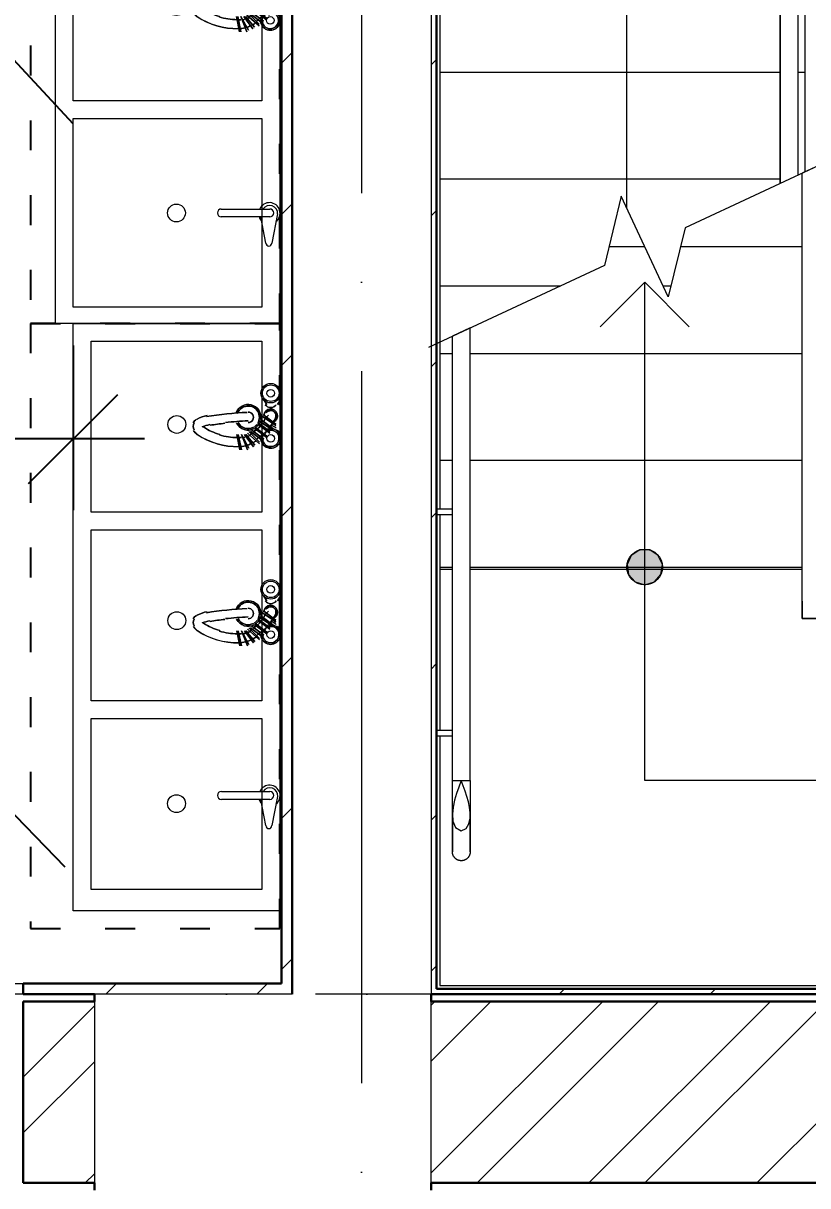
# Model space of a CAD drawing. Header units: millimetres. Extents: x -21010 to 105841, y -18351 to 135084.
# Drawn here: x 44212 to 46415, y 31537 to 34802 of the extents above; entities that cross this region are included whole.
import ezdxf
from ezdxf import colors
from ezdxf.entities.mleader import LeaderData, LeaderLine
from ezdxf.math import Vec2, Vec3

# ---------------------------------------------------------------- set-up
doc = ezdxf.new("R2010")
doc.units = ezdxf.units.MM
doc.linetypes.add('ACAD_ISO03W100', pattern=[30, 12, -18])
doc.linetypes.add('ADSK_Линия сетки', pattern=[2500, 2000, -250, 0, -250])
doc.layers.add('PLAN', color=1, linetype='Continuous')
doc.layers.add('ТХ_размеры', color=7, linetype='Continuous')
for name, color, linetype, lineweight in [('Атрибут', 250, 'Continuous', 5), ('ДОНМ_ТХ_Анно', 84, 'Continuous', 20), ('Лестницы', 7, 'Continuous', 9), ('Оборудование пищеблок', 250, 'Continuous', 5), ('Ограждение', 7, 'Continuous', 9), ('Оси', 7, 'Continuous', 9), ('Перекрытие', 7, 'Continuous', 18), ('Стены внутренние', 7, 'Continuous', 18), ('Стены наружные', 7, 'Continuous', 18), ('Стрелки вверх', 7, 'Continuous', 13)]:
    doc.layers.add(name, color=color, linetype=linetype, lineweight=lineweight)
doc.styles.add('ISOCPEUR', font='isocpeur.ttf', dxfattribs={"width": 0.9, "height": 270})
doc.styles.add('ГОСТ 2.304', font='CS_Gost2304.shx')
doc.styles.add('ТХ_ДОНМ', font='ARIALN.TTF')
doc.dimstyles.new('СПДС', dxfattribs={"dimscale": 100, "dimtxt": 2.5, "dimasz": 2.5, "dimexe": 2, "dimexo": 0.625, "dimgap": 1, "dimtad": 1, "dimdec": 0, "dimtxsty": 'ГОСТ 2.304', "dimblk": 'OBLIQUE', "dimblk1": 'OBLIQUE', "dimblk2": 'OBLIQUE', "dimcen": 2.5, "dimdle": 2, "dimadec": 0, "dimazin": 2, "dimtfac": 0.75, "dimtdec": 4, "dimtmove": 1, "dimatfit": 3, "dimfxl": 1, "dimtfill": 1, "dimtolj": 1, "dimarcsym": 1})

# ---------------------------------------------------------------- blocks, each defined once
blk = doc.blocks.new('душирующее устройство со смесителем и краном')
at = {"layer": 'PLAN', "color": 5, "lineweight": 0}
for points in [[(-95604.5, 64309.5, 3.349514), (-95622.1, 64285, -3.349514)], [(-95608.9, 64313.2, 2.5734), (-95627.4, 64287.9, -2.5734)], [(-95563.8, 64330.5, 0.038822), (-95577, 64325.6, -0.038822)], [(-95544.4, 64333.8, 0.043708), (-95560.1, 64331.5, -0.043708)], [(-95622.8, 64289.3, 0.111571), (-95614.5, 64295.3, -0.111571)], [(-95615.5, 64297.4, 0.006867), (-95621.5, 64290, -0.006867)], [(-95612.2, 64298.4, 0.121122), (-95608.8, 64309, -0.121122)], [(-95602.9, 64304.6, 0.020071), (-95610, 64297.5, -0.020071)], [(-95592, 64313.7, 0.021049), (-95600.1, 64307.1, -0.021049)], [(-95580.5, 64323.9, 0.030446), (-95589.9, 64318.3, -0.030446)], [(-95488, 64301, 0.073497), (-95538.7, 64308.6, -0.073497)], [(-95443.4, 64278.6, 0.086562), (-95489, 64299.5, -0.086562)], [(-95638.8, 64265, 1.879148), (-95613, 64246.8, -1.879148)], [(-95640.8, 64264.1, 1.639573), (-95613.1, 64244.6, -1.639573)], [(-95647.3, 64282.4, 0.232603), (-95632.3, 64274.7, -0.232603)], [(-95634, 64266.2, 0.039911), (-95637, 64265.6, -0.039911)], [(-95623.8, 64287, 0.006878), (-95629.6, 64279.3, -0.006878)], [(-95598.9, 64270.7, 0.071497), (-95603.1, 64261.3, -0.071497)], [(-95595.4, 64268.3, 1.108707), (-95538.8, 64240.4, -1.108707)], [(-95589.2, 64280.9, 0.071236), (-95596.6, 64273.9, -0.071236)], [(-95586.2, 64277.8, 0.075801), (-95593.3, 64271.3, -0.075801)], [(-95536.3, 64267.5, 0.423103), (-95585.5, 64283.1, -0.423103)], [(-95540.5, 64266.3, 0.413779), (-95583.3, 64279.5, -0.413779)], [(-95568.5, 64266.3, 1.000049), (-95568.5, 64236.6, -1.000049)], [(-95568.5, 64261, 0.008531), (-95504.9, 64265.9, -0.008531)], [(-95503.3, 64268.3, 0.021688), (-95461.6, 64273.9, -0.021688)], [(-95460.7, 64272.1, 0.048642), (-95439.7, 64277.9, -0.048642)], [(-95423.9, 64257.1, 0.128446), (-95413.9, 64266.8, -0.128446)], [(-95416.6, 64267.4, 0.263202), (-95416.6, 64286.2, -0.263202)], [(-95604, 64257.4, 0.921844), (-95534.5, 64239.8, -0.921844)], [(-95566, 64237.5, 0.030153), (-95451.6, 64249.3, -0.030153)], [(-95453.9, 64246.6, 0.076793), (-95425.2, 64256.4, -0.076793)], [(-95616.7, 64216.3, 0.502962), (-95647.3, 64216.3, -0.502962)]]:
    blk.add_lwpolyline(points, format="xyb", close=True, dxfattribs=at)
for points in [[(-95566.4, 64295.9), (-95600.3, 64325.5)], [(-95587.6, 64329.7), (-95562.2, 64300.1)], [(-95558, 64300.1), (-95583.3, 64334)], [(-95549.5, 64300.1), (-95566.4, 64342.4), (-95549.5, 64300.1), (-95570.7, 64338.2)], [(-95549.5, 64342.4), (-95541, 64300.1)], [(-95536.8, 64300.1), (-95545.3, 64342.4)], [(-95651, 64287.4), (-95659.5, 64295.9)], [(-95596, 64270.5), (-95629.9, 64295.9)], [(-95587.6, 64283.2), (-95621.4, 64308.6)], [(-95621.4, 64304.3), (-95587.6, 64278.9)], [(-95613, 64312.8), (-95579.1, 64287.4)], [(-95574.9, 64291.6), (-95608.7, 64317)], [(-95600.3, 64321.3), (-95570.7, 64291.6)], [(-95566.4, 64304.3), (-95570.7, 64304.3), (-95574.9, 64300.1), (-95579.1, 64295.9), (-95583.3, 64295.9), (-95579.1, 64295.9), (-95574.9, 64300.1), (-95570.7, 64304.3)], [(-95553.7, 64308.6), (-95558, 64308.6), (-95562.2, 64304.3), (-95558, 64308.6)], [(-95545.3, 64308.6), (-95549.5, 64308.6)], [(-95608.7, 64249.3), (-95646.8, 64274.7)], [(-95646.8, 64270.5), (-95613, 64245.1)], [(-95600.3, 64262), (-95638.4, 64287.4)], [(-95638.4, 64283.2), (-95604.5, 64257.8)], [(-95629.9, 64291.6), (-95596, 64266.3)], [(-95617.2, 64253.6), (-95625.7, 64245.1), (-95617.2, 64253.6), (-95613, 64262)], [(-95604.5, 64274.7), (-95608.7, 64266.3)], [(-95596, 64283.2), (-95600.3, 64278.9), (-95600.3, 64274.7), (-95600.3, 64278.9)], [(-95587.6, 64291.6), (-95587.6, 64287.4), (-95591.8, 64287.4), (-95587.6, 64287.4)], [(-95651, 64215.5), (-95659.5, 64202.8)], [(-95621.4, 64215.5), (-95613, 64202.8)]]:
    blk.add_lwpolyline(points, close=True, dxfattribs=at)
for points in [[(-95600.3, 64325.5), (-95600.3, 64325.5)], [(-95600.3, 64325.5), (-95600.3, 64325.5)], [(-95587.6, 64334), (-95587.6, 64334)], [(-95587.6, 64334), (-95587.6, 64334)], [(-95566.4, 64338.2), (-95566.4, 64338.2)], [(-95566.4, 64338.2), (-95566.4, 64338.2)], [(-95545.3, 64342.4), (-95545.3, 64342.4)], [(-95545.3, 64342.4), (-95545.3, 64342.4)], [(-95629.9, 64295.9), (-95629.9, 64295.9)], [(-95629.9, 64295.9), (-95629.9, 64295.9)], [(-95621.4, 64304.3), (-95621.4, 64304.3)], [(-95621.4, 64304.3), (-95621.4, 64304.3)], [(-95613, 64317), (-95613, 64317)], [(-95613, 64317), (-95613, 64317)], [(-95570.7, 64295.9), (-95570.7, 64295.9)], [(-95570.7, 64295.9), (-95570.7, 64295.9)], [(-95558, 64300.1), (-95558, 64300.1)], [(-95558, 64300.1), (-95558, 64300.1)], [(-95549.5, 64300.1), (-95549.5, 64300.1)], [(-95549.5, 64300.1), (-95549.5, 64300.1)], [(-95541, 64300.1), (-95541, 64300.1)], [(-95541, 64300.1), (-95541, 64300.1)], [(-95646.8, 64274.7), (-95646.8, 64274.7)], [(-95646.8, 64274.7), (-95646.8, 64274.7)], [(-95638.4, 64283.2), (-95638.4, 64283.2)], [(-95638.4, 64283.2), (-95638.4, 64283.2)], [(-95596, 64270.5), (-95596, 64270.5)], [(-95596, 64270.5), (-95596, 64270.5)], [(-95587.6, 64278.9), (-95587.6, 64278.9)], [(-95587.6, 64278.9), (-95587.6, 64278.9)], [(-95579.1, 64287.4), (-95579.1, 64287.4)], [(-95579.1, 64287.4), (-95579.1, 64287.4)], [(-95613, 64249.3), (-95613, 64249.3)], [(-95613, 64249.3), (-95613, 64249.3)], [(-95604.5, 64257.8), (-95604.5, 64257.8)], [(-95604.5, 64257.8), (-95604.5, 64257.8)]]:
    blk.add_lwpolyline(points, dxfattribs=at)
for points in [[(-95425.5, 64300.2, -0.098402), (-95415.2, 64288.4, 0.098402), (-95426.6, 64299.6, 0.153885), (-95542.5, 64333.9, -0.153885), (-95425.5, 64300.2)], [(-95644.7, 64256.6, -0.016359), (-95631.8, 64276.2, 0.016359), (-95644.4, 64255.2, 1.000109), (-95619.6, 64239.2, -1.000109), (-95644.7, 64256.6)]]:
    blk.add_lwpolyline(points, format="xyb", dxfattribs=at)
for centre, radius in [((-95632, 64310.7), 10.6), ((-95632, 64310.7), 10.6), ((-95632, 64183.7), 27.5), ((-95632, 64183.7), 27.5), ((-95632, 64183.7), 23.3), ((-95632, 64183.7), 23.3), ((-95632, 64183.8), 10.6), ((-95632, 64183.8), 10.6)]:
    blk.add_circle(centre, radius, dxfattribs=at)
blk = doc.blocks.new('Ванна моечная 2-секц 1120х580')
at = {"layer": 'Оборудование пищеблок', "color": 217, "true_color": 0x93278f}
for p, q in [((57088, -70673.9), (57224.1, -70673.9)), ((57246.2, -70687.8), (57229.8, -70769.8)), ((57224.1, -70696.1), (57088, -70696.1)), ((57213.4, -70769.8), (57198.6, -70696.1))]:
    blk.add_line(p, q, dxfattribs=at)
for points in [[(57252, -69795), (57252, -70995), (56622, -70995), (56622, -69795)], [(56672, -69840), (57202, -69840), (57202, -70370), (56672, -70370)], [(56672, -70420), (57202, -70420), (57202, -70950), (56672, -70950)]]:
    blk.add_lwpolyline(points, close=True, dxfattribs=at)
for centre in [(56962, -70105), (56962, -70685)]:
    blk.add_circle(centre, 25, dxfattribs=at)
for centre, radius, start, end in [((57223.3, -70685.7), 29.7, 306.9909, 156.4082), ((57088, -70685), 11.1, 90, 270), ((57224, -70686), 22.2, 355.3094, 146.7677), ((57224.1, -70685), 11.1, 270, 90), ((57213.7, -70693.4), 19.4, 188.1175, 229.312), ((57221.6, -70769.8), 8.2, 180, 0)]:
    blk.add_arc(centre, radius, start, end, dxfattribs=at)
at = {"layer": 'Оборудование пищеблок', "color": 217, "true_color": 0x93278f, "rotation": 180}
blk.add_blockref('душирующее устройство со смесителем и краном', (-38406.4, -5833.5), dxfattribs=at)
at = {"layer": 'Атрибут', "style": 'ISOCPEUR', "width": 0.85}
blk.add_attdef('№_ПОЗИЦИИ', (56774.7, -70474.7), '', height=150, dxfattribs=at)
blk = doc.blocks.new('Ванна моечная 3-х секц 1650х580')
at = {"layer": 'Оборудование пищеблок', "color": 217, "true_color": 0x93278f}
for p, q in [((57738.2, -70711.9), (57874.3, -70711.9)), ((57874.3, -70734.1), (57738.2, -70734.1)), ((57863.5, -70807.9), (57848.8, -70734.1)), ((57896.3, -70725.9), (57879.9, -70807.9))]:
    blk.add_line(p, q, dxfattribs=at)
for points in [[(57902.2, -69397), (57902.2, -71047), (57322.2, -71047), (57322.2, -69397)], [(57372.2, -69447), (57852.2, -69447), (57852.2, -69927), (57372.2, -69927)], [(57372.2, -69977), (57852.2, -69977), (57852.2, -70457), (57372.2, -70457)], [(57372.2, -70507), (57852.2, -70507), (57852.2, -70987), (57372.2, -70987)]]:
    blk.add_lwpolyline(points, close=True, dxfattribs=at)
for centre in [(57613.2, -69681), (57613.2, -70232), (57612.2, -70746)]:
    blk.add_circle(centre, 25, dxfattribs=at)
for centre, radius, start, end in [((57738.2, -70723), 11.1, 90, 270), ((57873.5, -70723.8), 29.7, 306.9909, 156.4082), ((57874.2, -70724), 22.2, 355.3094, 146.7677), ((57874.3, -70723), 11.1, 270, 90), ((57863.8, -70731.4), 19.4, 188.1175, 229.312), ((57871.7, -70807.9), 8.2, 180, 0)]:
    blk.add_arc(centre, radius, start, end, dxfattribs=at)
at = {"layer": 'Оборудование пищеблок', "color": 217, "true_color": 0x93278f, "rotation": 180}
for p in [(-37755.2, -5409.5), (-37755.2, -5960.5)]:
    blk.add_blockref('душирующее устройство со смесителем и краном', p, dxfattribs=at)
at = {"layer": 'Атрибут', "style": 'ISOCPEUR', "width": 0.85}
blk.add_attdef('№_ПОЗИЦИИ', (57424.9, -69996.7), '', height=150, dxfattribs=at)
blk = doc.blocks.new('_None')
blk = doc.blocks.new('_Oblique')
at = {"color": 0, "linetype": 'ByBlock', "lineweight": -2}
blk.add_line((-0.5, -0.5), (0.5, 0.5), dxfattribs=at)
blk = doc.blocks.new('*D212')
at = {"layer": 'Defpoints', "color": 0, "transparency": 16777216}
for p in [(44352.1, 33959.4), (43097, 33634.6), (43097, 33634.6)]:
    blk.add_point(p, dxfattribs=at)
at = {"layer": 'ТХ_размеры', "color": 0, "lineweight": -2, "transparency": 16777216}
for p, q in [((44352.1, 33896.9), (44352.1, 33434.6)), ((43097, 33697.1), (43097, 33834.6)), ((44552.1, 33634.6), (42897, 33634.6))]:
    blk.add_line(p, q, dxfattribs=at)
at = {"layer": 'ТХ_размеры', "color": 0, "lineweight": -2, "transparency": 16777216, "xscale": 250, "yscale": 250, "zscale": 250, "rotation": 180}
blk.add_blockref('_Oblique', (43097, 33634.6), dxfattribs=at)
at = {"layer": 'ТХ_размеры', "color": 0, "lineweight": -2, "transparency": 16777216, "xscale": 250, "yscale": 250, "zscale": 250}
blk.add_blockref('_Oblique', (44352.1, 33634.6), dxfattribs=at)
at = {"layer": 'ТХ_размеры', "color": 0, "transparency": 16777216, "insert": (43724.5, 33874.5), "char_height": 250, "attachment_point": 5, "style": 'ГОСТ 2.304', "bg_fill": 3, "box_fill_scale": 1.1, "bg_fill_color": 256, "bg_fill_true_color": 13158600, "bg_fill_transparency": 0}
blk.add_mtext('\\A1;1255', dxfattribs=at)
blk = doc.blocks.new('1 этаж 21082025')
at = {"layer": 'Стрелки вверх'}
h = blk.add_hatch(color=256, dxfattribs=at)
edge = h.paths.add_edge_path()
edge.add_arc((51695, -10200), 50, 0, 360)
blk.add_hatch(color=256, dxfattribs=at).paths.add_polyline_path([(51695, -10250), (51722, -10242.1), (51740.5, -10220.8), (51744.5, -10192.9), (51732.8, -10167.3), (51709.1, -10152), (51680.9, -10152), (51657.2, -10167.3), (51645.5, -10192.9), (51649.5, -10220.8), (51668, -10242.1)])
at = {"layer": 'Лестницы'}
for p, q in [((51120, -8810), (52075.4, -8810)), ((51120, -8810), (52075.4, -8810)), ((52125.4, -8810), (52145.4, -8810)), ((52125.4, -8810), (52145.4, -8810)), ((52302.5, -9016.7), (51808.3, -9247.2)), ((51120, -9110), (52075.4, -9110)), ((51120, -9110), (52075.4, -9110)), ((51629, -9158.4), (51581.7, -9352.8)), ((51761, -9441.6), (51629, -9158.4)), ((51808.3, -9247.2), (51761, -9441.6)), ((51594.6, -9300), (51695, -9300)), ((51594.6, -9300), (51695, -9300)), ((51795.4, -9300), (52137.5, -9300)), ((51795.4, -9300), (52137.5, -9300)), ((51581.7, -9352.8), (51087.5, -9583.3)), ((51120, -9410), (51459.1, -9410)), ((51120, -9410), (51459.1, -9410)), ((51746.3, -9410), (51768.7, -9410)), ((51746.3, -9410), (51768.7, -9410)), ((51120, -9600), (51155, -9600)), ((51120, -9600), (51155, -9600)), ((51205, -9600), (52137.5, -9600)), ((51205, -9600), (52137.5, -9600)), ((51120, -9900), (51155, -9900)), ((51120, -9900), (51155, -9900)), ((51205, -9900), (52137.5, -9900)), ((51205, -9900), (52137.5, -9900)), ((51120, -10200), (51155, -10200)), ((51120, -10200), (51155, -10200)), ((51205, -10200), (52137.5, -10200)), ((51205, -10200), (52137.5, -10200))]:
    blk.add_line(p, q, dxfattribs=at)
at = {"layer": 'Ограждение'}
for p, q in [((51120, -7310), (51120, -9568.1)), ((52075.4, -7308.8), (52075.4, -9122.6)), ((52125.4, -9099.3), (52125.4, -7308.8)), ((52145.4, -9090), (52145.4, -7310)), ((52075.4, -9122.6), (52075.4, -7322.4)), ((52125.4, -9099.3), (52125.4, -7322.4)), ((52187.5, -9070.3), (52137.5, -9093.7)), ((52137.5, -10296.1), (52137.5, -9093.7)), ((51205, -9528.5), (51155, -9551.8)), ((51205, -10500), (51205, -9528.5)), ((51155, -10500), (51155, -9551.8)), ((51120, -9568.1), (51110, -9572.8)), ((51120, -9568.1), (51120, -10037.4)), ((51155, -10037.1), (51110, -10037.1)), ((51110, -10052.1), (51155, -10052.1)), ((51120, -10051.8), (51120, -10500)), ((52137.5, -10296.1), (52137.5, -10320)), ((52137.5, -10296.1), (52137.5, -10345)), ((52137.5, -10345), (52137.5, -10296.1)), ((52137.5, -10345), (52212.5, -10345)), ((52212.5, -10345), (52137.5, -10345)), ((51120, -10500), (51120, -10659.8)), ((51155, -10800), (51155, -10500)), ((51205, -10800), (51205, -10500)), ((51155, -10659.5), (51110, -10659.5)), ((51110, -10674.5), (51155, -10674.5)), ((51120, -10674.2), (51120, -11375)), ((51155, -10802.2), (51155, -10800)), ((51155, -10800), (51205, -10800)), ((51155, -10810.2), (51155, -10802.2)), ((51180, -10800), (51173.2, -10818.1)), ((51185.5, -10814.6), (51180, -10800)), ((51205, -10800), (51205, -10808)), ((51155, -10818.1), (51155, -10810.2)), ((51155, -10826.1), (51155, -10818.1)), ((51155, -10834), (51155, -10826.1)), ((51155, -10841.8), (51155, -10834)), ((51166.8, -10836.5), (51161.2, -10855.3)), ((51173.2, -10818.1), (51166.8, -10836.5)), ((51190.8, -10829.3), (51185.5, -10814.6)), ((51195.7, -10844.2), (51190.8, -10829.3)), ((51205, -10808), (51205, -10816)), ((51205, -10816), (51205, -10823.9)), ((51205, -10823.9), (51205, -10831.9)), ((51205, -10831.9), (51205, -10839.7)), ((51205, -10839.7), (51205, -10847.5)), ((51155, -10849.6), (51155, -10841.8)), ((51155, -10857.3), (51155, -10849.6)), ((51155, -10865), (51155, -10857.3)), ((51155, -10872.5), (51155, -10865)), ((51155, -10879.9), (51155, -10872.5)), ((51161.2, -10855.3), (51157, -10874.7)), ((51199.8, -10859.3), (51195.7, -10844.2)), ((51203, -10874.6), (51199.8, -10859.3)), ((51205, -10847.5), (51205, -10855.3)), ((51205, -10855.3), (51205, -10862.9)), ((51205, -10862.9), (51205, -10870.5)), ((51205, -10870.5), (51205, -10877.9)), ((51157, -10874.7), (51155, -10894.1)), ((51155, -10887.1), (51155, -10879.9)), ((51155, -10894.3), (51155, -10887.1)), ((51155, -10894.1), (51156.5, -10913.6)), ((51155, -10901.2), (51155, -10894.3)), ((51155, -10896.8), (51155, -10903.7)), ((51155, -10908.1), (51155, -10901.2)), ((51155, -10903.7), (51155, -10910.5)), ((51204.8, -10890.2), (51203, -10874.6)), ((51204.6, -10905.9), (51204.8, -10890.2)), ((51205, -10877.9), (51205, -10885.2)), ((51205, -10885.2), (51205, -10892.4)), ((51205, -10892.4), (51205, -10899.4)), ((51205, -10901.2), (51205, -10896.8)), ((51205, -10899.4), (51205, -10906.2)), ((51205, -10908.1), (51205, -10901.2)), ((51155, -10914.7), (51155, -10908.1)), ((51155, -10910.5), (51155, -10917.1)), ((51155, -10921.2), (51155, -10914.7)), ((51155, -10917.1), (51155, -10923.5)), ((51155, -10927.4), (51155, -10921.2)), ((51155, -10923.5), (51155, -10929.6)), ((51155, -10933.5), (51155, -10927.4)), ((51155, -10929.6), (51155, -10935.6)), ((51155, -10939.3), (51155, -10933.5)), ((51155, -10935.6), (51155, -10941.4)), ((51156.5, -10913.6), (51163.8, -10931.7)), ((51163.8, -10931.7), (51180, -10941.4)), ((51180, -10941.4), (51193.8, -10934.8)), ((51193.8, -10934.8), (51201.4, -10921.2)), ((51201.4, -10921.2), (51204.6, -10905.9)), ((51205, -10906.2), (51205, -10912.9)), ((51205, -10914.7), (51205, -10908.1)), ((51205, -10912.9), (51205, -10919.4)), ((51205, -10921.2), (51205, -10914.7)), ((51205, -10919.4), (51205, -10925.8)), ((51205, -10927.4), (51205, -10921.2)), ((51205, -10925.8), (51205, -10931.9)), ((51205, -10933.5), (51205, -10927.4)), ((51205, -10931.9), (51205, -10937.8)), ((51205, -10939.3), (51205, -10933.5)), ((51205, -10937.8), (51205, -10943.5)), ((51155, -10945), (51155, -10939.3)), ((51155, -10941.4), (51155, -10946.9)), ((51155, -10950.4), (51155, -10945)), ((51155, -10946.9), (51155, -10952.3)), ((51155, -10955.5), (51155, -10950.4)), ((51155, -10952.3), (51155, -10957.3)), ((51155, -10960.4), (51155, -10955.5)), ((51155, -10957.3), (51155, -10962.1)), ((51155, -10965.1), (51155, -10960.4)), ((51155, -10962.1), (51155, -10966.7)), ((51155, -10969.5), (51155, -10965.1)), ((51155, -10966.7), (51155, -10971)), ((51155, -10973.6), (51155, -10969.5)), ((51155, -10971), (51155, -10975)), ((51205, -10945), (51205, -10939.3)), ((51205, -10943.5), (51205, -10948.9)), ((51205, -10950.4), (51205, -10945)), ((51205, -10948.9), (51205, -10954.1)), ((51205, -10955.5), (51205, -10950.4)), ((51205, -10954.1), (51205, -10959.1)), ((51205, -10960.4), (51205, -10955.5)), ((51205, -10959.1), (51205, -10963.8)), ((51205, -10965.1), (51205, -10960.4)), ((51205, -10963.8), (51205, -10968.3)), ((51205, -10969.5), (51205, -10965.1)), ((51205, -10968.3), (51205, -10972.5)), ((51205, -10973.6), (51205, -10969.5)), ((51155, -10977.4), (51155, -10973.6)), ((51155, -10975), (51155, -10978.7)), ((51155, -10981), (51155, -10977.4)), ((51155, -10978.7), (51155, -10982.2)), ((51155, -10984.2), (51155, -10981)), ((51155, -10982.2), (51155, -10985.3)), ((51155, -10987.2), (51155, -10984.2)), ((51155, -10985.3), (51155, -10988.2)), ((51155, -10989.8), (51155, -10987.2)), ((51155, -10988.2), (51155, -10990.7)), ((51155, -10992.2), (51155, -10989.8)), ((51155, -10990.7), (51155, -10993)), ((51155, -10994.3), (51155, -10992.2)), ((51155, -10993), (51155, -10994.9)), ((51155, -10996), (51155, -10994.3)), ((51155, -10994.9), (51155, -10996.6)), ((51155, -10997.4), (51155, -10996)), ((51155, -10996.6), (51155, -10997.9)), ((51155, -10998.6), (51155, -10997.4)), ((51155, -10997.9), (51155, -10998.9)), ((51155, -10999.4), (51155, -10998.6)), ((51155, -10998.9), (51155, -10999.6)), ((51155, -10999.8), (51155, -10999.4)), ((51155, -10999.6), (51155, -10999.9)), ((51155, -11000), (51155, -10999.8)), ((51155, -10999.9), (51155, -11000)), ((51155, -11000.3), (51155, -11000)), ((51155, -11001.3), (51155, -11000.3)), ((51155.1, -11002.3), (51155, -11001.3)), ((51155.2, -11003.3), (51155.1, -11002.3)), ((51155.4, -11004.2), (51155.2, -11003.3)), ((51204.8, -11003), (51204.7, -11004)), ((51204.9, -11002), (51204.8, -11003)), ((51205, -11001), (51204.9, -11002)), ((51205, -10972.5), (51205, -10976.4)), ((51205, -10977.4), (51205, -10973.6)), ((51205, -10976.4), (51205, -10980)), ((51205, -10981), (51205, -10977.4)), ((51205, -10980), (51205, -10983.4)), ((51205, -10984.2), (51205, -10981)), ((51205, -10983.4), (51205, -10986.4)), ((51205, -10987.2), (51205, -10984.2)), ((51205, -10986.4), (51205, -10989.2)), ((51205, -10989.8), (51205, -10987.2)), ((51205, -10989.2), (51205, -10991.6)), ((51205, -10992.2), (51205, -10989.8)), ((51205, -10991.6), (51205, -10993.7)), ((51205, -10994.3), (51205, -10992.2)), ((51205, -10993.7), (51205, -10995.6)), ((51205, -10996), (51205, -10994.3)), ((51205, -10995.6), (51205, -10997.1)), ((51205, -10997.4), (51205, -10996)), ((51205, -10997.1), (51205, -10998.3)), ((51205, -10998.6), (51205, -10997.4)), ((51205, -10998.3), (51205, -10999.2)), ((51205, -10999.4), (51205, -10998.6)), ((51205, -10999.2), (51205, -10999.7)), ((51205, -10999.8), (51205, -10999.4)), ((51205, -10999.7), (51205, -11000)), ((51205, -11000), (51205, -10999.8)), ((51205, -11000), (51205, -11001)), ((51205, -11000), (51205, -11000)), ((51155.6, -11005.2), (51155.4, -11004.2)), ((51155.8, -11006.2), (51155.6, -11005.2)), ((51156, -11007.2), (51155.8, -11006.2)), ((51156.4, -11008.1), (51156, -11007.2)), ((51156.7, -11009.1), (51156.4, -11008.1)), ((51157.1, -11010), (51156.7, -11009.1)), ((51157.5, -11010.9), (51157.1, -11010)), ((51158, -11011.8), (51157.5, -11010.9)), ((51158.4, -11012.7), (51158, -11011.8)), ((51159, -11013.5), (51158.4, -11012.7)), ((51159.5, -11014.3), (51159, -11013.5)), ((51160.1, -11015.1), (51159.5, -11014.3)), ((51160.7, -11015.9), (51160.1, -11015.1)), ((51161.4, -11016.7), (51160.7, -11015.9)), ((51162.1, -11017.4), (51161.4, -11016.7)), ((51162.8, -11018.1), (51162.1, -11017.4)), ((51163.5, -11018.8), (51162.8, -11018.1)), ((51164.3, -11019.4), (51163.5, -11018.8)), ((51165.1, -11020.1), (51164.3, -11019.4)), ((51165.9, -11020.6), (51165.1, -11020.1)), ((51166.7, -11021.2), (51165.9, -11020.6)), ((51167.6, -11021.7), (51166.7, -11021.2)), ((51168.5, -11022.2), (51167.6, -11021.7)), ((51169.4, -11022.6), (51168.5, -11022.2)), ((51170.3, -11023), (51169.4, -11022.6)), ((51171.2, -11023.4), (51170.3, -11023)), ((51172.1, -11023.7), (51171.2, -11023.4)), ((51173.1, -11024), (51172.1, -11023.7)), ((51174.1, -11024.3), (51173.1, -11024)), ((51175, -11024.5), (51174.1, -11024.3)), ((51176, -11024.7), (51175, -11024.5)), ((51177, -11024.8), (51176, -11024.7)), ((51178, -11024.9), (51177, -11024.8)), ((51179, -11025), (51178, -11024.9)), ((51180, -11025), (51179, -11025)), ((51180.3, -11025), (51180, -11025)), ((51181.3, -11025), (51180.3, -11025)), ((51182.3, -11024.9), (51181.3, -11025)), ((51183.3, -11024.8), (51182.3, -11024.9)), ((51184.2, -11024.6), (51183.3, -11024.8)), ((51185.2, -11024.4), (51184.2, -11024.6)), ((51186.2, -11024.2), (51185.2, -11024.4)), ((51187.2, -11024), (51186.2, -11024.2)), ((51188.1, -11023.6), (51187.2, -11024)), ((51189.1, -11023.3), (51188.1, -11023.6)), ((51190, -11022.9), (51189.1, -11023.3)), ((51190.9, -11022.5), (51190, -11022.9)), ((51191.8, -11022), (51190.9, -11022.5)), ((51192.7, -11021.6), (51191.8, -11022)), ((51193.5, -11021), (51192.7, -11021.6)), ((51194.3, -11020.5), (51193.5, -11021)), ((51195.1, -11019.9), (51194.3, -11020.5)), ((51195.9, -11019.3), (51195.1, -11019.9)), ((51196.7, -11018.6), (51195.9, -11019.3)), ((51197.4, -11017.9), (51196.7, -11018.6)), ((51198.1, -11017.2), (51197.4, -11017.9)), ((51198.8, -11016.5), (51198.1, -11017.2)), ((51199.4, -11015.7), (51198.8, -11016.5)), ((51200.1, -11014.9), (51199.4, -11015.7)), ((51200.6, -11014.1), (51200.1, -11014.9)), ((51201.2, -11013.3), (51200.6, -11014.1)), ((51201.7, -11012.4), (51201.2, -11013.3)), ((51202.2, -11011.5), (51201.7, -11012.4)), ((51202.6, -11010.6), (51202.2, -11011.5)), ((51203, -11009.7), (51202.6, -11010.6)), ((51203.4, -11008.8), (51203, -11009.7)), ((51203.7, -11007.9), (51203.4, -11008.8)), ((51204, -11006.9), (51203.7, -11007.9)), ((51204.3, -11005.9), (51204, -11006.9)), ((51204.5, -11005), (51204.3, -11005.9)), ((51204.7, -11004), (51204.5, -11005)), ((51120, -11375), (53575, -11375))]:
    blk.add_line(p, q, dxfattribs=at)
at = {"layer": 'Оси', "linetype": 'ADSK_Линия сетки'}
for p, q in [((50900, 5350.6), (50900, -17365.8)), ((58165, -11400), (-14072.3, -11400))]:
    blk.add_line(p, q, dxfattribs=at)
at = {"layer": 'Перекрытие', "color": 49, "true_color": 0x464646}
for p, q in [((51155, -10206.9), (51120, -10206.9)), ((52137.5, -10206.9), (51205, -10206.9))]:
    blk.add_line(p, q, dxfattribs=at)
at = {"layer": 'Стены внутренние', "lineweight": 30}
for p, q in [((50150, -11400), (50150, -11420)), ((51095, -11420), (51095, -11400)), ((50150, -11930), (50150, -11950)), ((51095, -11950), (51095, -11930))]:
    blk.add_line(p, q, dxfattribs=at)
at = {"layer": 'Стены внутренние'}
for p, q in [((50705, -11400), (50150, -11400)), ((50150, -11420), (50150, -11930)), ((51095, -11400), (51095, -11400)), ((51095, -11930), (51095, -11420))]:
    blk.add_line(p, q, dxfattribs=at)
at = {"layer": 'Стены наружные', "lineweight": 30}
for p, q in [((51110, -11385), (51110, -6980)), ((50705, -11400), (50705, -7325)), ((50675, -7505), (50675, -11370)), ((50675, -11370), (49950, -11370)), ((49950, -11370), (49950, -11400)), ((53585, -11385), (51110, -11385)), ((49950, -11400), (50150, -11400)), ((50150, -11420), (49950, -11420)), ((49950, -11420), (49950, -11930)), ((51095, -11400), (53600, -11400)), ((52845, -11420), (51095, -11420)), ((49950, -11930), (50150, -11930)), ((51095, -11930), (52845, -11930))]:
    blk.add_line(p, q, dxfattribs=at)
at = {"layer": 'Стены наружные'}
for p, q in [((51095, -7025), (51095, -11400)), ((48400, -11370), (49950, -11370))]:
    blk.add_line(p, q, dxfattribs=at)
at = {"layer": 'Стены наружные', "linetype": 'Continuous', "lineweight": 9}
for p, q in [((50675, -8785.2), (50705, -8755.2)), ((51095, -8789.5), (51110, -8774.5)), ((50675, -9209.5), (50705, -9179.5)), ((51095, -9213.7), (51110, -9198.7)), ((50675, -9633.7), (50705, -9603.7)), ((51095, -9638), (51110, -9623)), ((50675, -10058), (50705, -10028)), ((51095, -10062.3), (51110, -10047.3)), ((50675, -10482.3), (50705, -10452.3)), ((51095, -10486.5), (51110, -10471.5)), ((50675, -10906.5), (50705, -10876.5)), ((51095, -10910.8), (51110, -10895.8)), ((50675, -11330.8), (50705, -11300.8)), ((51095, -11335.1), (51110, -11320.1)), ((50181.5, -11400), (50211.5, -11370)), ((50605.8, -11400), (50635.8, -11370)), ((51454.3, -11400), (51469.3, -11385)), ((51878.6, -11400), (51893.6, -11385)), ((51095, -11430.5), (51105.5, -11420)), ((51095, -11902), (51577, -11420)), ((51095, -11587.7), (51262.7, -11420)), ((51224.1, -11930), (51734.1, -11420)), ((51538.4, -11930), (52048.4, -11420)), ((51695.6, -11930), (52205.6, -11420)), ((52009.9, -11930), (52519.9, -11420)), ((49950, -11632.6), (50150, -11432.6)), ((49950, -11789.7), (50150, -11589.7)), ((50124.1, -11930), (50150, -11904.1))]:
    blk.add_line(p, q, dxfattribs=at)
at = {"layer": 'Стрелки вверх'}
for p, q in [((51645, -8810), (51645, -8510)), ((51645, -9110), (51645, -8810)), ((51645, -9192.8), (51645, -9110)), ((51695, -9400), (51570, -9525)), ((51695, -9600), (51695, -9400)), ((51695, -9400), (51820, -9525)), ((51695, -9900), (51695, -9600)), ((51695, -10200), (51695, -9900)), ((51680.9, -10152), (51657.2, -10167.3)), ((51709.1, -10152), (51680.9, -10152)), ((51732.8, -10167.3), (51709.1, -10152)), ((51657.2, -10167.3), (51645.5, -10192.9)), ((51744.5, -10192.9), (51732.8, -10167.3)), ((51645.5, -10192.9), (51649.5, -10220.8)), ((51695, -10800), (51695, -10200)), ((51740.5, -10220.8), (51744.5, -10192.9)), ((51649.5, -10220.8), (51668, -10242.1)), ((51668, -10242.1), (51695, -10250)), ((51695, -10250), (51722, -10242.1)), ((51722, -10242.1), (51740.5, -10220.8)), ((53000, -10800), (51695, -10800))]:
    blk.add_line(p, q, dxfattribs=at)
blk.add_circle((51695, -10200), 50, dxfattribs=at)

msp = doc.modelspace()

# ---------------------------------------------------------------- linework, layer by layer
at = {"color": 94, "linetype": 'ACAD_ISO03W100', "ltscale": 7}
for points in [[(44932.1, 35159.4), (44232.1, 35159.4), (44232.1, 33959.4), (44932.1, 33959.4)], [(44932.1, 33959.4), (44232.1, 33959.4), (44232.1, 32259.4), (44932.1, 32259.4)]]:
    msp.add_lwpolyline(points, close=True, dxfattribs=at)
at = {"layer": 'Оси', "linetype": 'ADSK_Линия сетки'}
msp.add_line((49532.7, 32075), (20650.1, 32075), dxfattribs=at)

# ---------------------------------------------------------------- block references
msp.add_blockref('1 этаж 21082025', (-5738, 43475))
at = {"layer": 'Оборудование пищеблок', "color": 0}
for name, p in [('Ванна моечная 2-секц 1120х580', (-12319.9, 104954.4)), ('Ванна моечная 3-х секц 1650х580', (-12970, 103356.4))]:
    msp.add_blockref(name, p, dxfattribs=at)

# ---------------------------------------------------------------- leaders
at = {"layer": 'ДОНМ_ТХ_Анно'}
ml = msp.add_multileader_mtext('Standard', dxfattribs=at)
ml.set_content('П40', color=256, style='ТХ_ДОНМ')
ml.set_leader_properties()
ml.set_arrow_properties(name='NONE')
ml.build(insert=Vec2(0, 0))
ml.multileader.update_dxf_attribs({"text_left_attachment_type": 6, "text_right_attachment_type": 6, "dogleg_length": 0.25, "arrow_head_size": 250})
ctx = ml.context
ctx.base_point, ctx.char_height, ctx.arrow_head_size, ctx.landing_gap_size, ctx.plane_origin = Vec3(43210.8, 35027.2), 250, 250, 25, Vec3(41277.6, 31323.2)
ctx.left_attachment, ctx.right_attachment = 6, 6
notes = []
notes.append((ctx, [(1, (1, 1, 0), (43880.1, 35027.2), (-1, 0), 0.25, [(2, [(44352.1, 34519.4)], 0, [])])]))
ctx.mtext.insert, ctx.mtext.flow_direction = Vec3(43366.8, 35327.2), 5
ml = msp.add_multileader_mtext('Standard', dxfattribs=at)
ml.set_content('П41', color=256, style='ТХ_ДОНМ')
ml.set_leader_properties()
ml.set_arrow_properties(name='NONE')
ml.build(insert=Vec2(0, 0))
ml.multileader.update_dxf_attribs({"text_left_attachment_type": 6, "text_right_attachment_type": 6, "dogleg_length": 0.25, "arrow_head_size": 250})
ctx = ml.context
ctx.base_point, ctx.char_height, ctx.arrow_head_size, ctx.landing_gap_size, ctx.plane_origin = Vec3(43318, 32895), 250, 250, 25, Vec3(41277.6, 29191)
ctx.left_attachment, ctx.right_attachment = 6, 6
notes.append((ctx, [(1, (1, 1, 0), (43880.1, 32895), (-1, 0), 0.25, [(2, [(44329.7, 32432)], 0, [])])]))
ctx.mtext.insert, ctx.mtext.flow_direction = Vec3(43405.7, 33195), 5
for ctx, leaders in notes:
    for number, flags, end, landing, length, lines in leaders:
        leader = LeaderData()
        leader.index, (leader.has_last_leader_line, leader.has_dogleg_vector, leader.attachment_direction) = number, flags
        leader.last_leader_point, leader.dogleg_vector, leader.dogleg_length = Vec3(end), Vec3(landing), length
        for number, points, colour, breaks in lines:
            line = LeaderLine()
            line.index, line.vertices, line.color, line.breaks = number, Vec3.list(points), colors.encode_raw_color(colour), breaks
            leader.lines.append(line)
        ctx.leaders.append(leader)

# ---------------------------------------------------------------- next in the draw order: dimensions: what is measured, and where the dimension line sits
at = {"layer": 'ТХ_размеры'}
dim = msp.add_linear_dim(base=(43097, 33634.6), p1=(44352.1, 33959.4), p2=(43097, 33634.6), dimstyle='СПДС', dxfattribs=at)
dim.commit()
dim.dimension.update_dxf_attribs({"geometry": '*D212', "text_midpoint": (43724.5, 33874.5)})

doc.saveas('drawing.dxf')
